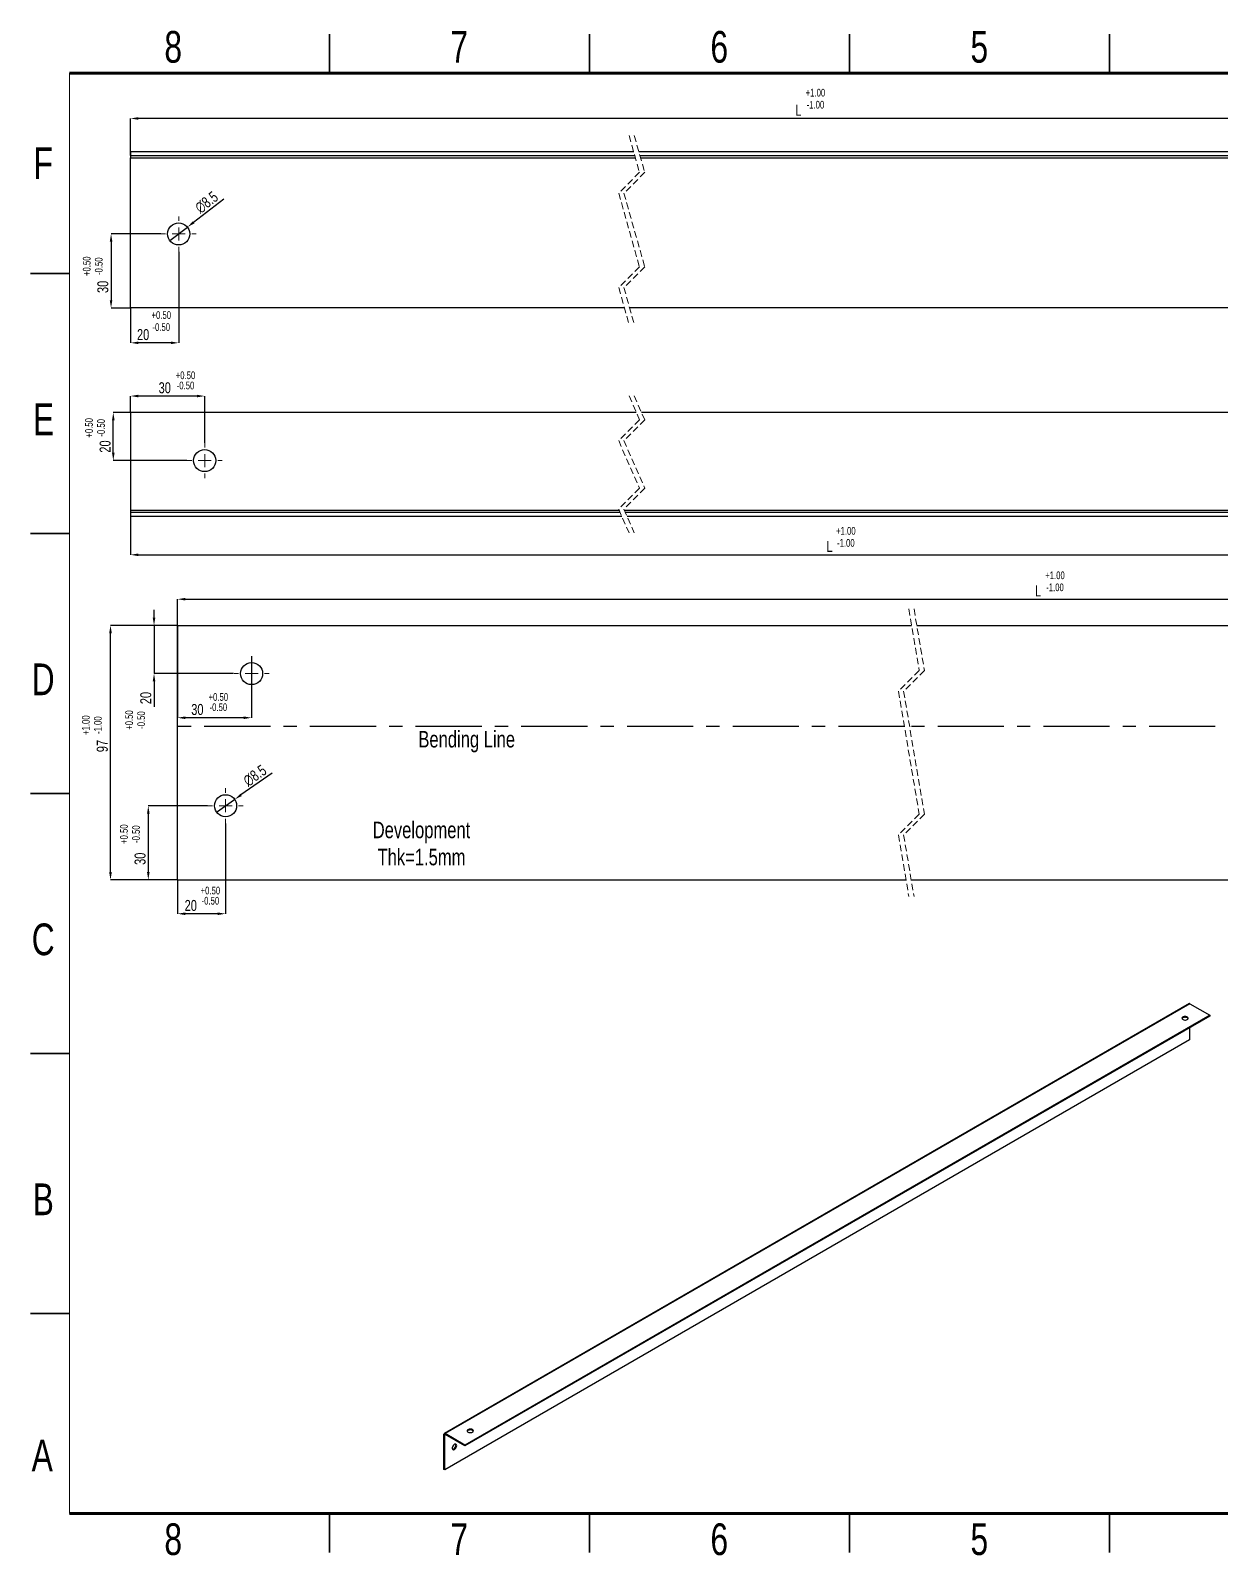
# Model space of a CAD drawing. Header units: millimetres. Extents: x 1478 to 1893, y 428 to 721.
# Drawn here: x 1477.5 to 1706.3, y 428.1 to 721.4 of the extents above; entities that cross this region are included whole.
import ezdxf

# ---------------------------------------------------------------- set-up
doc = ezdxf.new("R2010")
doc.units = ezdxf.units.MM
doc.linetypes.add('CENTERX2', pattern=[20.32, 12.7, -2.54, 2.54, -2.54])
doc.linetypes.add('HIDDEN', pattern=[1.905, 1.27, -0.635])
doc.styles.add('SLDTEXTSTYLE0', font='TXT', dxfattribs={"width": 0.75})
doc.dimstyles.new('SLDDIMSTYLE18', dxfattribs={"dimtxt": 2.116667, "dimasz": 1.5, "dimexe": 0, "dimexo": 0.0625, "dimgap": 0.529167, "dimtad": 1, "dimdec": 1, "dimlfac": 2, "dimrnd": 1e-09, "dimzin": 12, "dimdsep": 46, "dimtxsty": 'SLDTEXTSTYLE0', "dimblk1": 'NONE', "dimsah": 1, "dimcen": 0, "dimadec": 0, "dimazin": 3, "dimtfac": 1, "dimtdec": 1, "dimtmove": 0, "dimatfit": 3, "dimldrblk": 'NONE', "dimfxl": 1, "dimfrac": 2, "dimtolj": 1, "dimtzin": 12, "dimarcsym": 0})
doc.dimstyles.new('SLDDIMSTYLE8', dxfattribs={"dimtxt": 2.116667, "dimasz": 1.5, "dimexe": 0, "dimexo": 0.0625, "dimgap": 0.529167, "dimtad": 1, "dimdec": 0, "dimlfac": 2, "dimrnd": 1e-09, "dimzin": 12, "dimdsep": 46, "dimtxsty": 'SLDTEXTSTYLE0', "dimsah": 1, "dimcen": 0.09, "dimadec": 0, "dimazin": 3, "dimtfac": 1, "dimtdec": 0, "dimtofl": 0, "dimtmove": 0, "dimatfit": 3, "dimfxl": 1, "dimfrac": 2, "dimtolj": 1, "dimtzin": 12, "dimarcsym": 0})
doc.dimstyles.new('SLDDIMSTYLE9', dxfattribs={"dimtxt": 2.116667, "dimasz": 1.5, "dimexe": 0, "dimexo": 0.0625, "dimgap": 0.529167, "dimtad": 1, "dimdec": 0, "dimlfac": 2, "dimrnd": 1e-09, "dimzin": 12, "dimdsep": 46, "dimtxsty": 'SLDTEXTSTYLE0', "dimsah": 1, "dimcen": 0.09, "dimadec": 0, "dimazin": 3, "dimtfac": 1, "dimtdec": 0, "dimtmove": 0, "dimatfit": 0, "dimfxl": 1, "dimfrac": 2, "dimtolj": 1, "dimtzin": 12, "dimarcsym": 0})

# ---------------------------------------------------------------- blocks, each defined once
blk = doc.blocks.new('*D35')
at = {"color": 0, "linetype": 'Continuous', "lineweight": -2, "transparency": 16777216}
for p, q in [((1496.77, 697.36), (1496.77, 704.49)), ((1763.08, 704.49), (1498.27, 704.49)), ((1764.58, 697.36), (1764.58, 704.49))]:
    blk.add_line(p, q, dxfattribs=at)
at = {"color": 0, "linetype": 'Continuous', "transparency": 16777216}
for points in [[(1498.27, 704.74), (1498.27, 704.24), (1496.77, 704.49)], [(1763.08, 704.74), (1763.08, 704.24), (1764.58, 704.49)]]:
    blk.add_solid(points, dxfattribs=at)
at = {"layer": 'Defpoints', "color": 0, "linetype": 'Continuous', "transparency": 16777216}
for p in [(1496.77, 704.49), (1496.77, 697.29), (1764.58, 697.29)]:
    blk.add_point(p, dxfattribs=at)
at = {"color": 0, "linetype": 'Continuous', "lineweight": 18, "transparency": 16777216, "insert": (1625.17, 707.13), "char_height": 2.117, "attachment_point": 2, "style": 'SLDTEXTSTYLE0'}
blk.add_mtext('\\A1;L', dxfattribs=at)
blk = doc.blocks.new('*D38')
at = {"color": 0, "linetype": 'Continuous', "lineweight": -2, "transparency": 16777216}
for p, q in [((1506.02, 678.86), (1506.02, 661.34)), ((1496.77, 667.98), (1496.77, 661.34)), ((1504.52, 661.34), (1498.27, 661.34))]:
    blk.add_line(p, q, dxfattribs=at)
at = {"color": 0, "linetype": 'Continuous', "transparency": 16777216}
for points in [[(1498.27, 661.59), (1498.27, 661.09), (1496.77, 661.34)], [(1504.52, 661.59), (1504.52, 661.09), (1506.02, 661.34)]]:
    blk.add_solid(points, dxfattribs=at)
at = {"layer": 'Defpoints', "color": 0, "linetype": 'Continuous', "transparency": 16777216}
for p in [(1506.02, 678.92), (1496.77, 668.04), (1496.77, 661.34)]:
    blk.add_point(p, dxfattribs=at)
at = {"color": 0, "linetype": 'Continuous', "lineweight": 18, "transparency": 16777216, "insert": (1499.18, 663.99), "char_height": 2.117, "attachment_point": 2, "style": 'SLDTEXTSTYLE0'}
blk.add_mtext('\\A1;20', dxfattribs=at)
blk = doc.blocks.new('*D39')
at = {"color": 0, "linetype": 'Continuous', "lineweight": -2, "transparency": 16777216}
for p, q in [((1502.58, 682.29), (1493.02, 682.29)), ((1493.02, 680.79), (1493.02, 669.54)), ((1496.7, 668.04), (1493.02, 668.04))]:
    blk.add_line(p, q, dxfattribs=at)
at = {"color": 0, "linetype": 'Continuous', "transparency": 16777216}
for points in [[(1492.77, 680.79), (1493.27, 680.79), (1493.02, 682.29)], [(1492.77, 669.54), (1493.27, 669.54), (1493.02, 668.04)]]:
    blk.add_solid(points, dxfattribs=at)
at = {"layer": 'Defpoints', "color": 0, "linetype": 'Continuous', "transparency": 16777216}
for p in [(1502.64, 682.29), (1493.02, 668.04), (1496.77, 668.04)]:
    blk.add_point(p, dxfattribs=at)
at = {"color": 0, "linetype": 'Continuous', "lineweight": 18, "transparency": 16777216, "insert": (1490.37, 672.1), "char_height": 2.117, "attachment_point": 2, "rotation": 90, "style": 'SLDTEXTSTYLE0'}
blk.add_mtext('\\A1;30', dxfattribs=at)
blk = doc.blocks.new('*D40')
at = {"color": 0, "linetype": 'Continuous', "lineweight": -2, "transparency": 16777216}
for p, q in [((1514.68, 688.98), (1508.89, 684.51)), ((1504.33, 681), (1507.7, 683.59))]:
    blk.add_line(p, q, dxfattribs=at)
at = {"color": 0, "linetype": 'Continuous', "transparency": 16777216}
blk.add_solid([(1508.73, 684.71), (1509.04, 684.31), (1507.7, 683.59)], dxfattribs=at)
at = {"layer": 'Defpoints', "color": 0, "linetype": 'Continuous', "transparency": 16777216}
for p in [(1507.7, 683.59), (1504.33, 681)]:
    blk.add_point(p, dxfattribs=at)
at = {"color": 0, "linetype": 'Continuous', "lineweight": 18, "transparency": 16777216, "insert": (1508.88, 687.84), "char_height": 2.117, "attachment_point": 1, "rotation": 37.623, "style": 'SLDTEXTSTYLE0'}
blk.add_mtext('\\A1;∅8.5', dxfattribs=at)
blk = doc.blocks.new('_NONE')
blk = doc.blocks.new('SW_CENTERMARKSYMBOL_48')
at = {"color": 0, "linetype": 'Continuous', "lineweight": 0}
for p, q in [((0, 2.5), (0, 3.37)), ((-2.5, 0), (-3.37, 0)), ((0, 0), (-1.25, 0)), ((0, 0), (0, 1.25)), ((0, 0), (0, -1.25)), ((0, 0), (1.25, 0)), ((2.5, 0), (3.37, 0)), ((0, -2.5), (0, -3.37))]:
    blk.add_line(p, q, dxfattribs=at)
blk = doc.blocks.new('*D41')
at = {"color": 0, "linetype": 'Continuous', "lineweight": -2, "transparency": 16777216}
for p, q in [((1496.77, 628.64), (1496.77, 620.58)), ((1764.58, 628.64), (1764.58, 620.58)), ((1498.27, 620.58), (1763.08, 620.58))]:
    blk.add_line(p, q, dxfattribs=at)
at = {"color": 0, "linetype": 'Continuous', "transparency": 16777216}
for points in [[(1498.27, 620.83), (1498.27, 620.33), (1496.77, 620.58)], [(1763.08, 620.83), (1763.08, 620.33), (1764.58, 620.58)]]:
    blk.add_solid(points, dxfattribs=at)
at = {"layer": 'Defpoints', "color": 0, "linetype": 'Continuous', "transparency": 16777216}
for p in [(1496.77, 628.7), (1764.58, 628.7), (1764.58, 620.58)]:
    blk.add_point(p, dxfattribs=at)
at = {"color": 0, "linetype": 'Continuous', "lineweight": 18, "transparency": 16777216, "insert": (1631.17, 623.23), "char_height": 2.117, "attachment_point": 2, "style": 'SLDTEXTSTYLE0'}
blk.add_mtext('\\A1;L', dxfattribs=at)
blk = doc.blocks.new('*D42')
at = {"color": 0, "linetype": 'Continuous', "lineweight": -2, "transparency": 16777216}
for p, q in [((1496.7, 647.95), (1493.45, 647.95)), ((1493.45, 640.2), (1493.45, 646.45)), ((1507.58, 638.7), (1493.45, 638.7))]:
    blk.add_line(p, q, dxfattribs=at)
at = {"color": 0, "linetype": 'Continuous', "transparency": 16777216}
for points in [[(1493.2, 646.45), (1493.7, 646.45), (1493.45, 647.95)], [(1493.2, 640.2), (1493.7, 640.2), (1493.45, 638.7)]]:
    blk.add_solid(points, dxfattribs=at)
at = {"layer": 'Defpoints', "color": 0, "linetype": 'Continuous', "transparency": 16777216}
for p in [(1493.45, 647.95), (1496.77, 647.95), (1507.64, 638.7)]:
    blk.add_point(p, dxfattribs=at)
at = {"color": 0, "linetype": 'Continuous', "lineweight": 18, "transparency": 16777216, "insert": (1490.81, 641.4), "char_height": 2.117, "attachment_point": 2, "rotation": 90, "style": 'SLDTEXTSTYLE0'}
blk.add_mtext('\\A1;20', dxfattribs=at)
blk = doc.blocks.new('*D43')
at = {"color": 0, "linetype": 'Continuous', "lineweight": -2, "transparency": 16777216}
for p, q in [((1496.77, 648.02), (1496.77, 651.11)), ((1509.52, 651.11), (1498.27, 651.11)), ((1511.02, 642.14), (1511.02, 651.11))]:
    blk.add_line(p, q, dxfattribs=at)
at = {"color": 0, "linetype": 'Continuous', "transparency": 16777216}
for points in [[(1498.27, 651.36), (1498.27, 650.86), (1496.77, 651.11)], [(1509.52, 651.36), (1509.52, 650.86), (1511.02, 651.11)]]:
    blk.add_solid(points, dxfattribs=at)
at = {"layer": 'Defpoints', "color": 0, "linetype": 'Continuous', "transparency": 16777216}
for p in [(1496.77, 651.11), (1496.77, 647.95), (1511.02, 642.08)]:
    blk.add_point(p, dxfattribs=at)
at = {"color": 0, "linetype": 'Continuous', "lineweight": 18, "transparency": 16777216, "insert": (1503.34, 653.76), "char_height": 2.117, "attachment_point": 2, "style": 'SLDTEXTSTYLE0'}
blk.add_mtext('\\A1;30', dxfattribs=at)
blk = doc.blocks.new('SW_CENTERMARKSYMBOL_51')
at = {"color": 0, "linetype": 'Continuous', "lineweight": 0}
for p, q in [((0, 2.5), (0, 3.37)), ((-2.5, 0), (-3.37, 0)), ((0, 0), (-1.25, 0)), ((0, 0), (0, 1.25)), ((0, 0), (0, -1.25)), ((0, 0), (1.25, 0)), ((2.5, 0), (3.37, 0)), ((0, -2.5), (0, -3.37))]:
    blk.add_line(p, q, dxfattribs=at)
blk = doc.blocks.new('*D49')
at = {"color": 0, "linetype": 'Continuous', "lineweight": -2, "transparency": 16777216}
for p, q in [((1505.72, 607), (1492.91, 607)), ((1492.91, 559.56), (1492.91, 605.5)), ((1505.72, 558.06), (1492.91, 558.06))]:
    blk.add_line(p, q, dxfattribs=at)
at = {"color": 0, "linetype": 'Continuous', "transparency": 16777216}
for points in [[(1492.66, 605.5), (1493.16, 605.5), (1492.91, 607)], [(1492.66, 559.56), (1493.16, 559.56), (1492.91, 558.06)]]:
    blk.add_solid(points, dxfattribs=at)
at = {"layer": 'Defpoints', "color": 0, "linetype": 'Continuous', "transparency": 16777216}
for p in [(1492.91, 607), (1505.78, 607), (1505.78, 558.06)]:
    blk.add_point(p, dxfattribs=at)
at = {"color": 0, "linetype": 'Continuous', "lineweight": 18, "transparency": 16777216, "insert": (1490.26, 583.8), "char_height": 2.117, "attachment_point": 2, "rotation": 90, "style": 'SLDTEXTSTYLE0'}
blk.add_mtext('\\A1;97', dxfattribs=at)
blk = doc.blocks.new('*D50')
at = {"color": 0, "linetype": 'Continuous', "lineweight": -2, "transparency": 16777216}
for p, q in [((1505.78, 607.06), (1505.78, 612.04)), ((1507.28, 612.04), (1805.42, 612.04)), ((1806.92, 607.06), (1806.92, 612.04))]:
    blk.add_line(p, q, dxfattribs=at)
at = {"color": 0, "linetype": 'Continuous', "transparency": 16777216}
for points in [[(1507.28, 612.29), (1507.28, 611.79), (1505.78, 612.04)], [(1805.42, 612.29), (1805.42, 611.79), (1806.92, 612.04)]]:
    blk.add_solid(points, dxfattribs=at)
at = {"layer": 'Defpoints', "color": 0, "linetype": 'Continuous', "transparency": 16777216}
for p in [(1806.92, 612.04), (1505.78, 607), (1806.92, 607)]:
    blk.add_point(p, dxfattribs=at)
at = {"color": 0, "linetype": 'Continuous', "lineweight": 18, "transparency": 16777216, "insert": (1671.25, 614.68), "char_height": 2.117, "attachment_point": 2, "style": 'SLDTEXTSTYLE0'}
blk.add_mtext('\\A1;L', dxfattribs=at)
blk = doc.blocks.new('*D53')
at = {"color": 0, "linetype": 'Continuous', "lineweight": -2, "transparency": 16777216}
for p, q in [((1515.03, 568.88), (1515.03, 551.55)), ((1505.78, 558), (1505.78, 551.55)), ((1513.53, 551.55), (1507.28, 551.55))]:
    blk.add_line(p, q, dxfattribs=at)
at = {"color": 0, "linetype": 'Continuous', "transparency": 16777216}
for points in [[(1507.28, 551.8), (1507.28, 551.3), (1505.78, 551.55)], [(1513.53, 551.8), (1513.53, 551.3), (1515.03, 551.55)]]:
    blk.add_solid(points, dxfattribs=at)
at = {"layer": 'Defpoints', "color": 0, "linetype": 'Continuous', "transparency": 16777216}
for p in [(1515.03, 568.94), (1505.78, 558.06), (1505.78, 551.55)]:
    blk.add_point(p, dxfattribs=at)
at = {"color": 0, "linetype": 'Continuous', "lineweight": 18, "transparency": 16777216, "insert": (1508.34, 554.2), "char_height": 2.117, "attachment_point": 2, "style": 'SLDTEXTSTYLE0'}
blk.add_mtext('\\A1;20', dxfattribs=at)
blk = doc.blocks.new('*D54')
at = {"color": 0, "linetype": 'Continuous', "lineweight": -2, "transparency": 16777216}
for p, q in [((1511.59, 572.31), (1500.18, 572.31)), ((1500.18, 570.81), (1500.18, 559.56)), ((1505.72, 558.06), (1500.18, 558.06))]:
    blk.add_line(p, q, dxfattribs=at)
at = {"color": 0, "linetype": 'Continuous', "transparency": 16777216}
for points in [[(1499.93, 570.81), (1500.43, 570.81), (1500.18, 572.31)], [(1499.93, 559.56), (1500.43, 559.56), (1500.18, 558.06)]]:
    blk.add_solid(points, dxfattribs=at)
at = {"layer": 'Defpoints', "color": 0, "linetype": 'Continuous', "transparency": 16777216}
for p in [(1511.65, 572.31), (1500.18, 558.06), (1505.78, 558.06)]:
    blk.add_point(p, dxfattribs=at)
at = {"color": 0, "linetype": 'Continuous', "lineweight": 18, "transparency": 16777216, "insert": (1497.53, 562.12), "char_height": 2.117, "attachment_point": 2, "rotation": 90, "style": 'SLDTEXTSTYLE0'}
blk.add_mtext('\\A1;30', dxfattribs=at)
blk = doc.blocks.new('*D55')
at = {"color": 0, "linetype": 'Continuous', "lineweight": -2, "transparency": 16777216}
for p, q in [((1501.28, 608.5), (1501.28, 610)), ((1505.72, 607), (1501.28, 607)), ((1501.28, 607), (1501.28, 597.75)), ((1516.59, 597.75), (1501.28, 597.75)), ((1501.28, 596.25), (1501.28, 591.31))]:
    blk.add_line(p, q, dxfattribs=at)
at = {"color": 0, "linetype": 'Continuous', "transparency": 16777216}
for points in [[(1501.03, 608.5), (1501.53, 608.5), (1501.28, 607)], [(1501.03, 596.25), (1501.53, 596.25), (1501.28, 597.75)]]:
    blk.add_solid(points, dxfattribs=at)
at = {"layer": 'Defpoints', "color": 0, "linetype": 'Continuous', "transparency": 16777216}
for p in [(1501.28, 607), (1505.78, 607), (1516.65, 597.75)]:
    blk.add_point(p, dxfattribs=at)
at = {"color": 0, "linetype": 'Continuous', "lineweight": 18, "transparency": 16777216, "insert": (1498.63, 593.03), "char_height": 2.117, "attachment_point": 2, "rotation": 90, "style": 'SLDTEXTSTYLE0'}
blk.add_mtext('\\A1;20', dxfattribs=at)
blk = doc.blocks.new('*D56')
at = {"color": 0, "linetype": 'Continuous', "lineweight": -2, "transparency": 16777216}
for p, q in [((1505.78, 606.93), (1505.78, 589.24)), ((1520.03, 601.06), (1520.03, 589.24)), ((1518.53, 589.24), (1507.28, 589.24))]:
    blk.add_line(p, q, dxfattribs=at)
at = {"color": 0, "linetype": 'Continuous', "transparency": 16777216}
for points in [[(1507.28, 589.49), (1507.28, 588.99), (1505.78, 589.24)], [(1518.53, 589.49), (1518.53, 588.99), (1520.03, 589.24)]]:
    blk.add_solid(points, dxfattribs=at)
at = {"layer": 'Defpoints', "color": 0, "linetype": 'Continuous', "transparency": 16777216}
for p in [(1505.78, 607), (1520.03, 601.12), (1505.78, 589.24)]:
    blk.add_point(p, dxfattribs=at)
at = {"color": 0, "linetype": 'Continuous', "lineweight": 18, "transparency": 16777216, "insert": (1509.61, 591.89), "char_height": 2.117, "attachment_point": 2, "style": 'SLDTEXTSTYLE0'}
blk.add_mtext('\\A1;30', dxfattribs=at)
blk = doc.blocks.new('*D57')
at = {"color": 0, "linetype": 'Continuous', "lineweight": -2, "transparency": 16777216}
for p, q in [((1524.01, 578.58), (1518, 574.39)), ((1513.29, 571.1), (1516.77, 573.53))]:
    blk.add_line(p, q, dxfattribs=at)
at = {"color": 0, "linetype": 'Continuous', "transparency": 16777216}
blk.add_solid([(1517.86, 574.59), (1518.15, 574.18), (1516.77, 573.53)], dxfattribs=at)
at = {"layer": 'Defpoints', "color": 0, "linetype": 'Continuous', "transparency": 16777216}
for p in [(1516.77, 573.53), (1513.29, 571.1)]:
    blk.add_point(p, dxfattribs=at)
at = {"color": 0, "linetype": 'Continuous', "lineweight": 18, "transparency": 16777216, "insert": (1518.15, 577.72), "char_height": 2.117, "attachment_point": 1, "rotation": 34.8921, "style": 'SLDTEXTSTYLE0'}
blk.add_mtext('\\A1;∅8.5', dxfattribs=at)
blk = doc.blocks.new('SW_CENTERMARKSYMBOL_52')
at = {"color": 0, "linetype": 'Continuous', "lineweight": 0}
for p, q in [((0, 2.5), (0, 3.37)), ((-2.5, 0), (-3.37, 0)), ((0, 0), (-1.25, 0)), ((0, 0), (0, 1.25)), ((0, 0), (0, -1.25)), ((0, 0), (1.25, 0)), ((2.5, 0), (3.37, 0)), ((0, -2.5), (0, -3.37))]:
    blk.add_line(p, q, dxfattribs=at)
blk = doc.blocks.new('SW_CENTERMARKSYMBOL_55')
at = {"color": 0, "linetype": 'Continuous', "lineweight": 0}
for p, q in [((0, 2.5), (0, 3.37)), ((-2.5, 0), (-3.38, 0)), ((0, 0), (-1.25, 0)), ((0, 0), (0, 1.25)), ((0, 0), (0, -1.25)), ((0, 0), (1.25, 0)), ((2.5, 0), (3.37, 0)), ((0, -2.5), (0, -3.38))]:
    blk.add_line(p, q, dxfattribs=at)

msp = doc.modelspace()

# ---------------------------------------------------------------- linework, layer by layer
at = {"color": 7, "linetype": 'Continuous', "lineweight": 35}
for p, q in [((1535.02641917, 713.20269568), (1535.02641917, 720.70269568)), ((1585.02641917, 713.20269568), (1585.02641917, 720.70269568)), ((1635.02641917, 713.20269568), (1635.02641917, 720.70269568)), ((1685.02641917, 720.70269568), (1685.02641917, 713.20269568)), ((1685.02641917, 713.20269568), (1685.02641917, 720.70269568)), ((1485.02641917, 674.70269568), (1477.52641917, 674.70269568)), ((1485.02641917, 624.70269568), (1477.52641917, 624.70269568)), ((1477.52641917, 574.70269568), (1485.02641917, 574.70269568)), ((1485.02641917, 574.70269568), (1477.52641917, 574.70269568)), ((1485.02641917, 524.70269568), (1477.52641917, 524.70269568)), ((1485.02641917, 474.70269568), (1477.52641917, 474.70269568)), ((1535.02641917, 436.20269568), (1535.02641917, 428.70269568)), ((1585.02641917, 436.20269568), (1585.02641917, 428.70269568)), ((1635.02641917, 436.20269568), (1635.02641917, 428.70269568)), ((1685.02641917, 428.70269568), (1685.02641917, 436.20269568)), ((1685.02641917, 436.20269568), (1685.02641917, 428.70269568))]:
    msp.add_line(p, q, dxfattribs=at)
at = {"color": 7, "linetype": 'Continuous', "lineweight": 18}
msp.add_line((1485.02641917, 436.20269568), (1485.02641917, 713.20269568), dxfattribs=at)
at = {"color": 7, "linetype": 'Continuous', "lineweight": 70}
for p, q in [((1485.02641917, 713.20269568), (1885.02641917, 713.20269568)), ((1885.02641917, 436.20269568), (1485.02641917, 436.20269568))]:
    msp.add_line(p, q, dxfattribs=at)
at = {"color": 7, "linetype": 'HIDDEN', "lineweight": 18}
for p, q in [((1592.62253259, 701.21938976), (1594.62253259, 694.13188976)), ((1593.62253259, 701.21938976), (1595.62253259, 694.13188976)), ((1594.62253259, 694.13188976), (1590.62253259, 690.13188976)), ((1595.62253259, 694.13188976), (1591.62253259, 690.13188976)), ((1590.62253259, 690.13188976), (1594.62253259, 675.95688976)), ((1591.62253259, 690.13188976), (1595.62253259, 675.95688976)), ((1594.62253259, 675.95688976), (1590.62253259, 671.95688976)), ((1595.62253259, 675.95688976), (1591.62253259, 671.95688976)), ((1590.62253259, 671.95688976), (1592.62253259, 664.86938976)), ((1591.62253259, 671.95688976), (1593.62253259, 664.86938976)), ((1592.62253259, 651.12947524), (1594.62253259, 646.54197524)), ((1593.62253259, 651.12947524), (1595.62253259, 646.54197524)), ((1594.62253259, 646.54197524), (1590.62253259, 642.54197524)), ((1595.62253259, 646.54197524), (1591.62253259, 642.54197524)), ((1590.62253259, 642.54197524), (1594.62253259, 633.36697524)), ((1591.62253259, 642.54197524), (1595.62253259, 633.36697524)), ((1594.62253259, 633.36697524), (1590.62253259, 629.36697524)), ((1595.62253259, 633.36697524), (1591.62253259, 629.36697524)), ((1590.62253259, 629.36697524), (1592.62253259, 624.77947524)), ((1591.62253259, 629.36697524), (1593.62253259, 624.77947524)), ((1646.4087007, 610.17086175), (1648.4087007, 598.35061852)), ((1647.4087007, 610.17086175), (1649.4087007, 598.35061852)), ((1648.4087007, 598.35061852), (1644.4087007, 594.35061852)), ((1649.4087007, 598.35061852), (1645.4087007, 594.35061852)), ((1644.4087007, 594.35061852), (1648.4087007, 570.71013207)), ((1645.4087007, 594.35061852), (1649.4087007, 570.71013207)), ((1648.4087007, 570.71013207), (1644.4087007, 566.71013207)), ((1649.4087007, 570.71013207), (1645.4087007, 566.71013207)), ((1644.4087007, 566.71013207), (1646.4087007, 554.88988884)), ((1645.4087007, 566.71013207), (1647.4087007, 554.88988884))]:
    msp.add_line(p, q, dxfattribs=at)
at = {"color": 7, "linetype": 'Continuous', "lineweight": 25}
for p, q in [((1593.51848404, 698.04438942), (1496.76536361, 698.04438942)), ((1496.76536361, 698.04438942), (1496.76536361, 697.29438977)), ((1764.57791368, 698.04438942), (1594.51847116, 698.04438942)), ((1593.73011033, 697.29438977), (1496.76536361, 697.29438977)), ((1496.76536361, 697.29438977), (1496.76536361, 696.92608987)), ((1496.76536361, 696.92608987), (1593.83406083, 696.92608987)), ((1496.76536361, 668.04439009), (1496.76536361, 696.92608987)), ((1764.57791368, 697.29438977), (1594.73012726, 697.29438977)), ((1594.83404795, 696.92608987), (1764.57791368, 696.92608987)), ((1591.7265896, 668.04439009), (1496.76536361, 668.04439009)), ((1764.57791368, 668.04439009), (1592.72657673, 668.04439009)), ((1594.00673548, 647.95447502), (1496.76536361, 647.95447502)), ((1496.76536361, 647.95447502), (1496.76536361, 629.07277501)), ((1764.57791368, 647.95447502), (1595.00672261, 647.95447502)), ((1590.75080196, 629.07277501), (1496.76536361, 629.07277501)), ((1496.76536361, 629.07277501), (1496.76536361, 628.70447512)), ((1590.91137687, 628.70447512), (1496.76536361, 628.70447512)), ((1496.76536361, 628.70447512), (1496.76536361, 627.95447546)), ((1591.23833815, 627.95447546), (1496.76536361, 627.95447546)), ((1764.57791368, 629.07277501), (1591.75078909, 629.07277501)), ((1764.57791368, 628.70447512), (1591.911364, 628.70447512)), ((1764.57791368, 627.95447546), (1592.23832528, 627.95447546)), ((1505.77987628, 606.9958617), (1646.94591416, 606.9958617)), ((1505.77987628, 558.06488889), (1505.77987628, 606.9958617)), ((1647.94591805, 606.9958617), (1806.9180389, 606.9958617)), ((1505.77987628, 558.06488889), (1645.87148084, 558.06488889)), ((1646.87148473, 558.06488889), (1806.9180389, 558.06488889)), ((1700.30067471, 534.26093979), (1557.09109605, 451.58780978)), ((1700.46041887, 534.24512125), (1557.25084021, 451.57199123)), ((1700.46041887, 534.24512125), (1704.27509824, 532.04295372)), ((1704.27509824, 532.04295372), (1561.06551958, 449.36982371)), ((1704.27509824, 531.86798077), (1561.06551958, 449.19485075)), ((1704.27509824, 532.04295372), (1704.27509824, 531.86798077)), ((1700.38601104, 529.62285841), (1700.38601104, 527.28915489)), ((1700.38601104, 527.28915489), (1557.17643237, 444.61602487)), ((1557.17643237, 451.35404961), (1557.02490949, 451.44152191)), ((1557.02490949, 444.70349717), (1557.02490949, 451.44152191)), ((1557.17643237, 451.35404961), (1557.25085166, 451.39701095)), ((1557.17643237, 444.61602487), (1557.17643237, 451.35404961)), ((1557.25084021, 451.39701828), (1557.25084021, 451.57199123)), ((1561.06551958, 449.36982371), (1557.25084021, 451.57199123)), ((1561.06551958, 449.19485075), (1557.25084021, 451.39701828)), ((1561.06551958, 449.36982371), (1561.06551958, 449.19485075)), ((1557.17643237, 444.61602487), (1557.02490949, 444.70349717))]:
    msp.add_line(p, q, dxfattribs=at)
at = {"color": 7, "linetype": 'CENTERX2'}
for p, q in [((1645.56269919, 587.53037518), (1505.77988302, 587.53037518)), ((1806.91803216, 587.53037518), (1646.56270265, 587.53037518))]:
    msp.add_line(p, q, dxfattribs=at)
at = {"color": 7, "linetype": 'Continuous', "lineweight": 25, "flags": 128}
for points in [[(1699.95670016, 531.21196912), (1700.06416973, 531.29603158), (1700.12394054, 531.39464422), (1700.13071019, 531.49905021), (1700.08386811, 531.59996701), (1699.98758364, 531.68843227), (1699.85040204, 531.75657931), (1699.68452333, 531.7983593), (1699.50468066, 531.81005669), (1699.32685709, 531.79063371), (1699.16685053, 531.74181504), (1699.03888065, 531.6679396), (1698.95430905, 531.57556631), (1698.92066382, 531.47291094), (1698.94092649, 531.36908998), (1699.0132994, 531.27333024), (1699.13135235, 531.19414047), (1699.28458926, 531.13855315), (1699.45940723, 531.11151526), (1699.64025729, 531.11541982), (1699.81108392, 531.14992826), (1699.95670016, 531.21196912)], [(1700.11531022, 531.3723209), (1700.08386811, 531.42499406), (1699.98758364, 531.51345932), (1699.85040204, 531.58160636), (1699.68452333, 531.62338635), (1699.50468066, 531.63508374), (1699.32685709, 531.61566076), (1699.16685053, 531.56684209), (1699.03888065, 531.49296665), (1698.95430905, 531.40059336), (1698.93946094, 531.37232112)], [(1562.5049831, 451.86278186), (1562.61245267, 451.94684432), (1562.6722295, 452.04546043), (1562.67899313, 452.14986295), (1562.63215707, 452.25078322), (1562.53586658, 452.339245), (1562.398691, 452.40739552), (1562.2328123, 452.44917551), (1562.05296962, 452.4608729), (1561.87514605, 452.44144992), (1561.71513347, 452.39262778), (1561.58716359, 452.31875234), (1561.50259801, 452.22638252), (1561.46895279, 452.12372715), (1561.48921545, 452.01990619), (1561.56158836, 451.92414645), (1561.67963528, 451.8449532), (1561.83287822, 451.78936936), (1562.00769017, 451.762328), (1562.18854625, 451.76623603), (1562.35936686, 451.80074099), (1562.5049831, 451.86278186)], [(1562.66359316, 452.02313364), (1562.63215707, 452.07581027), (1562.53586658, 452.16427205), (1562.398691, 452.23242257), (1562.2328123, 452.27420256), (1562.05296962, 452.28589995), (1561.87514605, 452.26647697), (1561.71513347, 452.21765482), (1561.58716359, 452.14377939), (1561.50259801, 452.05140957), (1561.48774388, 452.02313385)], [(1559.47452541, 449.26717326), (1559.45545095, 449.40228873), (1559.39993151, 449.50338093), (1559.31288623, 449.56145932), (1559.20205808, 449.57136831), (1559.07729739, 449.53222908), (1558.94968275, 449.4475153), (1558.83055769, 449.3247567), (1558.73050107, 449.17485749), (1558.6584119, 449.01114182), (1558.62069047, 448.84815357), (1558.62069047, 448.70037612), (1558.6584119, 448.58094009), (1558.73050107, 448.50045679), (1558.83055769, 448.46608051), (1558.94968275, 448.48086077), (1559.07729739, 448.54348769), (1559.20205808, 448.64839412), (1559.31288623, 448.78626259), (1559.39993151, 448.9448413), (1559.45545095, 449.1100349), (1559.47452541, 449.26717326)], [(1558.67550652, 448.55389166), (1558.67903481, 448.55355281), (1558.79815987, 448.56833307), (1558.9257745, 448.63095999), (1559.0505352, 448.73586642), (1559.16136334, 448.87373489), (1559.24840863, 449.0323136), (1559.30392807, 449.19750719), (1559.32300253, 449.35464556)], [(1559.32300253, 449.35464556), (1559.30392807, 449.48976102), (1559.26339484, 449.5722526)]]:
    msp.add_lwpolyline(points, dxfattribs=at)
at = {"color": 7, "linetype": 'Continuous', "lineweight": 25}
for centre, radius in [((1506.01534347, 682.29439658), 2.12499526), ((1511.01535702, 638.70447608), 2.12500372), ((1520.02988057, 597.74585702), 2.1249997), ((1515.0298772, 572.31488289), 2.12499623)]:
    msp.add_circle(centre, radius, dxfattribs=at)
for centre, radius, start, end in [((1700.36682681, 534.11447877), 0.16070759, 54.3822464148, 114.307282645), ((1557.16264383, 451.4638647), 0.13953476, 50.7966478816, 189.214062552), ((1557.22179372, 451.36140792), 0.04595428, 50.7967178756, 189.2140025125)]:
    msp.add_arc(centre, radius, start, end, dxfattribs=at)

# ---------------------------------------------------------------- block references
at = {"color": 7, "linetype": 'Continuous', "lineweight": 0}
for name, p in [('SW_CENTERMARKSYMBOL_48', (1506.01534739, 682.29438975)), ('SW_CENTERMARKSYMBOL_51', (1511.01534262, 638.70447525)), ('SW_CENTERMARKSYMBOL_52', (1520.02986347, 597.74586158)), ('SW_CENTERMARKSYMBOL_55', (1515.02986824, 572.3148889))]:
    msp.add_blockref(name, p, dxfattribs=at)

# ---------------------------------------------------------------- texts
at = {"color": 7, "linetype": 'Continuous', "lineweight": 0, "char_height": 6.096, "attachment_point": 2, "style": 'SLDTEXTSTYLE0'}
for s, insert in [('8', (1504.96503584, 721.31638609)), ('7', (1559.96503584, 721.31638609)), ('6', (1609.96503584, 721.31638609)), ('5', (1659.96503584, 721.31638609)), ('F', (1479.96291919, 698.92838609)), ('E', (1480.03700239, 649.67838609)), ('D', (1479.9565692, 599.67838609)), ('C', (1479.96291917, 549.67838609)), ('B', (1479.97985239, 499.67838609)), ('A', (1479.78300251, 450.42838609)), ('8', (1504.96503584, 434.31638609)), ('7', (1559.96503584, 434.31638609)), ('6', (1609.96503584, 434.31638609)), ('5', (1659.96503584, 434.31638609))]:
    msp.add_mtext(s, dxfattribs=dict(at, insert=insert))
at = {"color": 7, "linetype": 'Continuous', "lineweight": 18, "attachment_point": 2, "style": 'SLDTEXTSTYLE0'}
for s, insert, char_height in [('\\A1;+1.00', (1628.45387243, 710.19057284), 1.481666667), ('\\A1;-1.00', (1628.45387243, 707.87712625), 1.481666667), ('\\A1;+0.50', (1502.67367907, 667.42330068), 1.481666667), ('\\A1;-0.50', (1502.67367907, 665.10985409), 1.481666667), ('\\A1;+0.50', (1507.32774067, 655.84503356), 1.481666667), ('\\A1;-0.50', (1507.32774067, 653.8798763), 1.481666667), ('\\A1;+1.00', (1634.30057837, 625.91905497), 1.481666667), ('\\A1;-1.00', (1634.30057837, 623.60560838), 1.481666667), ('\\A1;+1.00', (1674.51772144, 617.37784451), 1.481666667), ('\\A1;-1.00', (1674.51772144, 615.06439791), 1.481666667), ('\\A1;+0.50', (1513.64574474, 593.97503317), 1.481666667), ('\\A1;-0.50', (1513.64574474, 592.00987591), 1.481666667), ('\\A1;Bending Line', (1561.4020664, 586.70041217), 3.175), ('\\A1;Development ', (1552.70638653, 569.25258547), 3.175), ('\\A1;Thk=1.5mm', (1552.70638653, 564.03985513), 3.175), ('\\A1;+0.50', (1512.11427756, 556.75658716), 1.481666667), ('\\A1;-0.50', (1512.11427756, 554.7914299), 1.481666667)]:
    msp.add_mtext(s, dxfattribs=dict(at, insert=insert, char_height=char_height))
at = {"color": 7, "linetype": 'Continuous', "lineweight": 18, "char_height": 1.481666667, "attachment_point": 2, "rotation": 90, "style": 'SLDTEXTSTYLE0'}
for s, insert in [('\\A1;+0.50', (1487.59405827, 676.0706978)), ('\\A1;-0.50', (1489.90750487, 676.0706978)), ('\\A1;+0.50', (1488.02856203, 644.99069949)), ('\\A1;-0.50', (1490.34200862, 644.99069949)), ('\\A1;+1.00', (1487.42491904, 587.81362724)), ('\\A1;+0.50', (1495.74583583, 588.79401133)), ('\\A1;-0.50', (1498.05928243, 588.79401133)), ('\\A1;-1.00', (1489.73836563, 587.81362724)), ('\\A1;+0.50', (1494.75480989, 566.8511131)), ('\\A1;-0.50', (1497.06825648, 566.8511131))]:
    msp.add_mtext(s, dxfattribs=dict(at, insert=insert))

# ---------------------------------------------------------------- dimensions: what is measured, and where the dimension line sits
at = {"color": 7, "linetype": 'Continuous', "lineweight": 18}
for base, p1, p2, text, dimstyle, picture, middle in [((1496.76535025, 704.48768243), (1764.57792704, 697.29438976), (1496.76535025, 697.29438976), 'L', 'SLDDIMSTYLE8', '*D35', (1625.17148828, 704.48768243)), ((1496.76535025, 661.34000691), (1506.01535025, 678.91938976), (1496.76535025, 668.04438976), '20', 'SLDDIMSTYLE9', '*D38', (1499.17976197, 661.34000691)), ((1496.76535025, 651.11214897), (1511.01535025, 642.07947524), (1496.76535025, 647.95447524), '30', 'SLDDIMSTYLE8', '*D43', (1503.33648618, 651.11214897)), ((1764.57792704, 620.57962461), (1496.76535025, 628.70447524), (1764.57792704, 628.70447524), 'L', 'SLDDIMSTYLE8', '*D41', (1631.17116865, 620.57962461)), ((1806.91804408, 612.03841415), (1505.7798711, 606.99586175), (1806.91804408, 606.99586175), 'L', 'SLDDIMSTYLE8', '*D50', (1671.24703809, 612.03841415)), ((1505.7798711, 589.24214858), (1520.0298711, 601.12086175), (1505.7798711, 606.99586175), '30', 'SLDDIMSTYLE8', '*D56', (1509.60724221, 589.24214858)), ((1505.7798711, 551.55423261), (1515.0298711, 568.93988884), (1505.7798711, 558.06488884), '20', 'SLDDIMSTYLE9', '*D53', (1508.34452945, 551.55423261))]:
    dim = msp.add_linear_dim(base=base, p1=p1, p2=p2, text=text, dimstyle=dimstyle, dxfattribs=at)
    dim.commit()
    dim.dimension.update_dxf_attribs({"geometry": picture, "text_midpoint": middle, "dimtype": 160})
for p1, p2, picture, middle in [((1504.33225581, 680.99715498), (1507.6984447, 683.59162454), '*D40', (1511.41064671, 688.45708831)), ((1513.28688076, 571.09931915), (1516.77286143, 573.53045853), '*D57', (1520.71266485, 578.21352703))]:
    dim = msp.add_diameter_dim_2p(p1=p1, p2=p2, dimstyle='SLDDIMSTYLE18', dxfattribs=at)
    dim.commit()
    dim.dimension.update_dxf_attribs({"geometry": picture, "text_midpoint": middle})
for base, p1, p2, text, dimstyle, picture, middle in [((1493.01819748, 668.04438976), (1502.64035025, 682.29438976), (1496.76535025, 668.04438976), '30', 'SLDDIMSTYLE8', '*D39', (1493.01819748, 672.10169763)), ((1493.45270123, 647.95447524), (1507.64035025, 638.70447524), (1496.76535025, 647.95447524), '20', 'SLDDIMSTYLE9', '*D42', (1493.45270123, 641.40296385)), ((1501.27974064, 606.99586175), (1516.6548711, 597.74586175), (1505.7798711, 606.99586175), '20', 'SLDDIMSTYLE9', '*D55', (1501.27974064, 593.02607008)), ((1492.90817096, 606.99586175), (1505.7798711, 558.06488884), (1505.7798711, 606.99586175), '97', 'SLDDIMSTYLE8', '*D49', (1492.90817096, 583.80092331)), ((1500.1789491, 558.06488884), (1511.6548711, 572.31488884), (1505.7798711, 558.06488884), '30', 'SLDDIMSTYLE8', '*D54', (1500.1789491, 562.11702495))]:
    dim = msp.add_linear_dim(base=base, p1=p1, p2=p2, angle=90, text=text, dimstyle=dimstyle, dxfattribs=at)
    dim.commit()
    dim.dimension.update_dxf_attribs({"geometry": picture, "text_midpoint": middle, "dimtype": 160})

doc.saveas('drawing.dxf')
